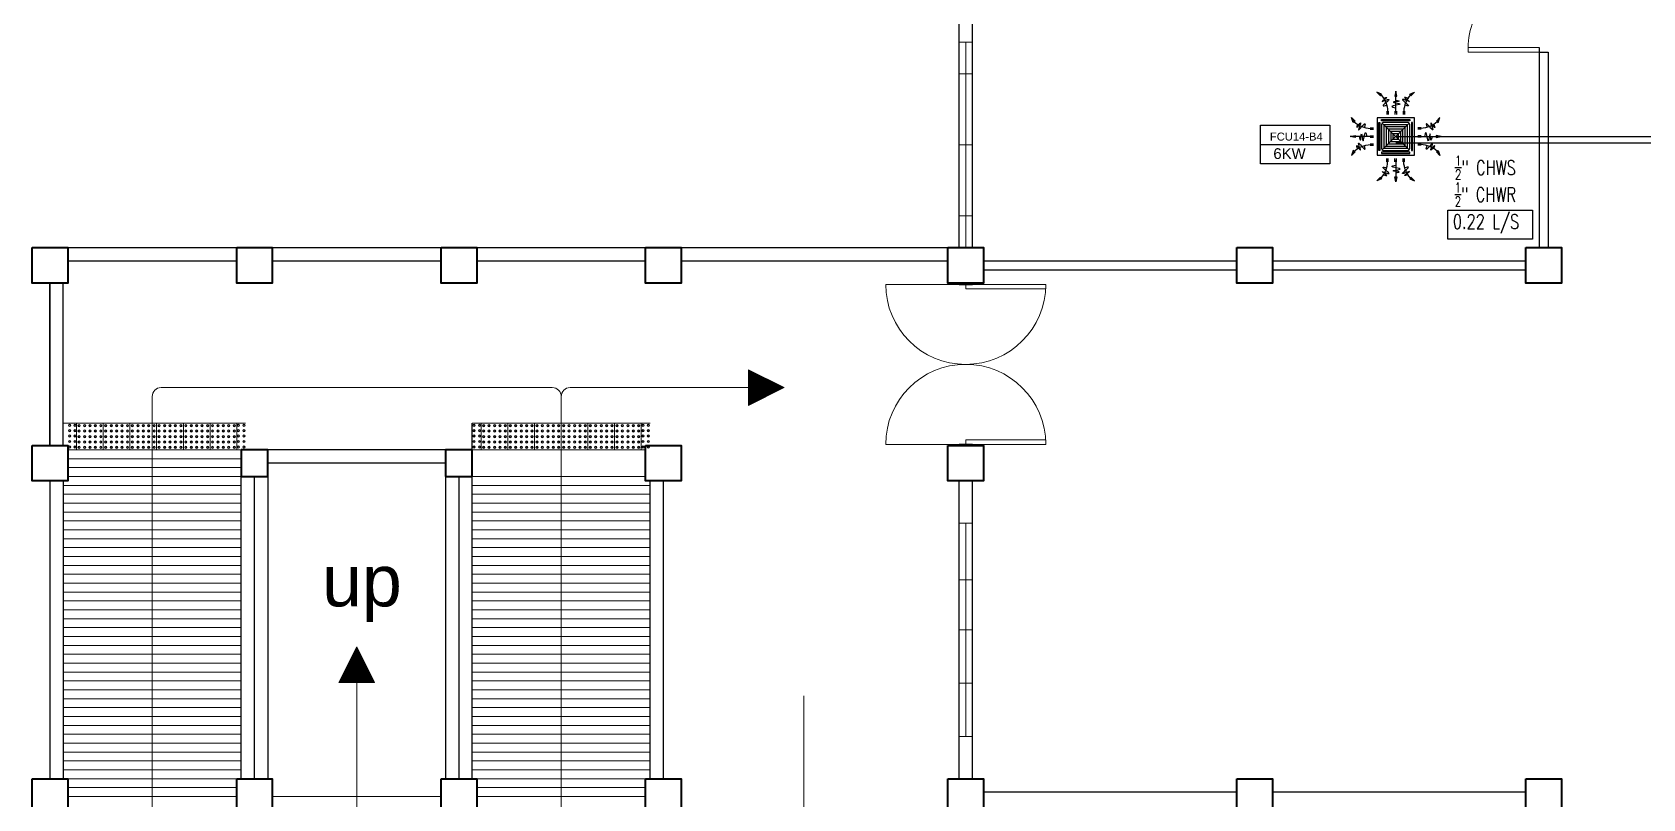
# Model space of a CAD drawing. Header units: millimetres. Extents: x 5 to 430, y 3 to 339.
# Drawn here: x 4.94 to 23.06, y 103.69 to 112.32 of the extents above; entities that cross this region are included whole.
import ezdxf

# ---------------------------------------------------------------- set-up
doc = ezdxf.new("R2010")
doc.units = ezdxf.units.MM
doc.header["$MEASUREMENT"] = 0
for name, color, linetype in [('AIR', 7, 'Continuous'), ('fcu line', 7, 'Continuous'), ('fcu return', 7, 'Continuous'), ('Legends', 7, 'Continuous'), ('pipe label', 7, 'Continuous')]:
    doc.layers.add(name, color=color, linetype=linetype)
doc.styles.add('Arch-Dim', font='simplex.shx', dxfattribs={"width": 0.75})
doc.styles.get("Standard").update_dxf_attribs({"font": 'arial.ttf'})
doc.styles.add('SWISSLT175', font='swissl.ttf', dxfattribs={"height": 0.175})

# ---------------------------------------------------------------- blocks, each defined once
blk = doc.blocks.new('FCU-13000P (CASSETTE SPLIT)')
at = {"layer": 'AIR', "ltscale": 3}
for p, q in [((0, 0.523), (0, 1)), ((-0.193, 0.558), (-0.193, 0.487)), ((-0.162, 0.558), (-0.162, 0.487)), ((-0.016, 0.558), (-0.016, 0.487)), ((0.016, 0.558), (0.016, 0.487)), ((0.162, 0.558), (0.162, 0.487)), ((0.193, 0.558), (0.193, 0.487)), ((-0.523, 0), (-1, 0)), ((-0.558, 0.193), (-0.487, 0.193)), ((-0.558, 0.162), (-0.487, 0.162)), ((-0.558, 0.016), (-0.487, 0.016)), ((0.558, 0.193), (0.487, 0.193)), ((0.558, 0.162), (0.487, 0.162)), ((0.558, 0.016), (0.487, 0.016)), ((0.523, 0), (1, 0)), ((-0.558, -0.016), (-0.487, -0.016)), ((-0.558, -0.162), (-0.487, -0.162)), ((-0.558, -0.193), (-0.487, -0.193)), ((0.558, -0.016), (0.487, -0.016)), ((0.558, -0.162), (0.487, -0.162)), ((0.558, -0.193), (0.487, -0.193)), ((-0.193, -0.558), (-0.193, -0.487)), ((-0.162, -0.558), (-0.162, -0.487)), ((-0.016, -0.558), (-0.016, -0.487)), ((0, -0.523), (0, -1)), ((0.016, -0.558), (0.016, -0.487)), ((0.162, -0.558), (0.162, -0.487)), ((0.193, -0.558), (0.193, -0.487))]:
    blk.add_line(p, q, dxfattribs=at)
at = {"layer": 'AIR'}
for p, q in [((0.295, -0.295), (-0.295, 0.295)), ((0.295, 0.295), (-0.295, -0.295))]:
    blk.add_line(p, q, dxfattribs=at)
at = {"layer": 'AIR', "ltscale": 3}
for points in [[(-0.335, 0.895), (-0.311, 0.932), (-0.416, 0.973)], [(-0.022, 0.89), (0.022, 0.89), (0, 1)], [(0.335, 0.895), (0.311, 0.932), (0.416, 0.973)], [(-0.895, 0.335), (-0.932, 0.311), (-0.973, 0.416)], [(0.895, 0.335), (0.932, 0.311), (0.973, 0.416)], [(-0.89, 0.022), (-0.89, -0.022), (-1, 0)], [(0.89, 0.022), (0.89, -0.022), (1, 0)], [(-0.895, -0.335), (-0.932, -0.311), (-0.973, -0.416)], [(0.895, -0.335), (0.932, -0.311), (0.973, -0.416)], [(-0.335, -0.895), (-0.311, -0.932), (-0.416, -0.973)], [(-0.022, -0.89), (0.022, -0.89), (0, -1)], [(0.335, -0.895), (0.311, -0.932), (0.416, -0.973)]]:
    blk.add_lwpolyline(points, close=True, dxfattribs=at)
at = {"layer": 'AIR'}
for points in [[(-0.323, 0.914, -0.171809), (-0.178, 0.558), (-0.178, 0.522)], [(0.323, 0.914, 0.171809), (0.178, 0.558), (0.178, 0.522)], [(-0.914, 0.323, 0.171809), (-0.558, 0.178), (-0.522, 0.178)], [(0.914, 0.323, -0.171809), (0.558, 0.178), (0.522, 0.178)], [(-0.914, -0.323, -0.171809), (-0.558, -0.178), (-0.522, -0.178)], [(0.914, -0.323, 0.171809), (0.558, -0.178), (0.522, -0.178)], [(-0.323, -0.914, 0.171809), (-0.178, -0.558), (-0.178, -0.522)], [(0.323, -0.914, -0.171809), (0.178, -0.558), (0.178, -0.522)]]:
    blk.add_lwpolyline(points, format="xyb", dxfattribs=at)
for points in [[(-0.41, -0.41), (0.41, -0.41), (0.41, 0.41), (-0.41, 0.41)], [(-0.31, 0.372), (0.31, 0.372), (0.31, 0.348), (-0.31, 0.348)], [(-0.373, 0.31), (-0.348, 0.31), (-0.348, -0.31), (-0.373, -0.31)], [(-0.26, -0.26), (0.26, -0.26), (0.26, 0.26), (-0.26, 0.26)], [(-0.21, -0.21), (0.21, -0.21), (0.21, 0.21), (-0.21, 0.21)], [(-0.16, -0.16), (0.16, -0.16), (0.16, 0.16), (-0.16, 0.16)], [(-0.11, -0.11), (0.11, -0.11), (0.11, 0.11), (-0.11, 0.11)], [(-0.06, -0.06), (0.06, -0.06), (0.06, 0.06), (-0.06, 0.06)], [(0.372, 0.31), (0.348, 0.31), (0.348, -0.31), (0.372, -0.31)], [(-0.31, -0.373), (0.31, -0.373), (0.31, -0.348), (-0.31, -0.348)]]:
    blk.add_lwpolyline(points, close=True, dxfattribs=at)
blk.add_lwpolyline([(-0.26, -0.31), (0.26, -0.31, 0.414214), (0.31, -0.26), (0.31, 0.26, 0.414214), (0.26, 0.31), (-0.26, 0.31, 0.414214), (-0.31, 0.26), (-0.31, -0.26, 0.414214)], format="xyb", close=True, dxfattribs=at)
at = {"layer": 'AIR', "ltscale": 3}
for points in [[(-0.268, 0.84), (-0.231, 0.852), (-0.134, 0.882), (-0.422, 0.704), (0.005, 0.903), (-0.358, 0.645), (-0.239, 0.678), (-0.199, 0.69)], [(0.268, 0.84), (0.231, 0.852), (0.134, 0.882), (0.422, 0.704), (-0.005, 0.903), (0.358, 0.645), (0.239, 0.678), (0.199, 0.69)], [(-0.84, 0.268), (-0.852, 0.231), (-0.882, 0.134), (-0.704, 0.422), (-0.903, -0.005), (-0.645, 0.358), (-0.678, 0.239), (-0.69, 0.199)], [(0.84, 0.268), (0.852, 0.231), (0.882, 0.134), (0.704, 0.422), (0.903, -0.005), (0.645, 0.358), (0.678, 0.239), (0.69, 0.199)], [(-0.84, -0.268), (-0.852, -0.231), (-0.882, -0.134), (-0.704, -0.422), (-0.903, 0.005), (-0.645, -0.358), (-0.678, -0.239), (-0.69, -0.199)], [(0.84, -0.268), (0.852, -0.231), (0.882, -0.134), (0.704, -0.422), (0.903, 0.005), (0.645, -0.358), (0.678, -0.239), (0.69, -0.199)], [(-0.268, -0.84), (-0.231, -0.852), (-0.134, -0.882), (-0.422, -0.704), (0.005, -0.903), (-0.358, -0.645), (-0.239, -0.678), (-0.199, -0.69)], [(0.268, -0.84), (0.231, -0.852), (0.134, -0.882), (0.422, -0.704), (-0.005, -0.903), (0.358, -0.645), (0.239, -0.678), (0.199, -0.69)]]:
    blk.add_open_spline(points, degree=3, knots=[0.0032834, 0.0032834, 0.0032834, 0.0032834, 0.0712567, 0.1924075, 0.3347111, 0.5062145, 0.5813292, 0.5813292, 0.5813292, 0.5813292], dxfattribs=at)
for points in [[(0, 0.8), (0.077, 0.776), (-0.058, 0.755), (0.098, 0.718), (-0.087, 0.663), (0, 0.631)], [(-0.8, 0), (-0.776, -0.077), (-0.755, 0.058), (-0.718, -0.098), (-0.663, 0.087), (-0.631, 0)], [(0.8, 0), (0.776, -0.077), (0.755, 0.058), (0.718, -0.098), (0.663, 0.087), (0.631, 0)], [(0, -0.8), (0.077, -0.776), (-0.058, -0.755), (0.098, -0.718), (-0.087, -0.663), (0, -0.631)]]:
    blk.add_spline(points, degree=3, dxfattribs=at)
for points in [[(-0.416, 0.973), (-0.335, 0.895), (-0.311, 0.932)], [(0, 1), (-0.022, 0.89), (0.022, 0.89)], [(0.416, 0.973), (0.335, 0.895), (0.311, 0.932)], [(-0.973, 0.416), (-0.895, 0.335), (-0.932, 0.311)], [(0.973, 0.416), (0.895, 0.335), (0.932, 0.311)], [(-1, 0), (-0.89, 0.022), (-0.89, -0.022)], [(1, 0), (0.89, 0.022), (0.89, -0.022)], [(-0.973, -0.416), (-0.895, -0.335), (-0.932, -0.311)], [(0.973, -0.416), (0.895, -0.335), (0.932, -0.311)], [(-0.416, -0.973), (-0.335, -0.895), (-0.311, -0.932)], [(0, -1), (-0.022, -0.89), (0.022, -0.89)], [(0.416, -0.973), (0.335, -0.895), (0.311, -0.932)]]:
    blk.add_solid(points, dxfattribs=at)

msp = doc.modelspace()

# ---------------------------------------------------------------- linework, layer by layer
at = {"color": 8, "lineweight": 25}
for p, q in [((15.366, 109.892), (15.366, 115.492)), ((15.516, 109.892), (15.516, 115.492)), ((21.891, 112.142), (21.891, 109.892)), ((21.891, 112.092), (21.991, 112.092)), ((21.991, 112.092), (21.991, 109.892)), ((5.341, 109.892), (9.941, 109.892)), ((9.941, 109.892), (15.241, 109.892)), ((5.341, 109.742), (7.241, 109.742)), ((7.641, 109.742), (9.541, 109.742)), ((9.941, 109.742), (11.841, 109.742)), ((12.241, 109.742), (15.241, 109.742)), ((15.641, 109.742), (18.491, 109.742)), ((15.641, 109.642), (18.491, 109.642)), ((18.891, 109.742), (21.741, 109.742)), ((18.891, 109.642), (21.741, 109.642)), ((5.141, 109.492), (5.141, 107.667)), ((5.141, 107.667), (5.141, 109.492)), ((5.291, 107.667), (5.291, 109.492)), ((15.366, 109.492), (15.366, 109.479)), ((15.366, 109.479), (15.516, 109.479)), ((15.516, 109.492), (15.516, 109.479)), ((9.891, 103.917), (9.891, 107.917)), ((9.591, 107.617), (7.591, 107.617)), ((9.591, 107.617), (9.591, 103.917)), ((15.516, 107.679), (15.366, 107.679)), ((15.366, 107.667), (15.366, 107.679)), ((15.516, 107.667), (15.516, 107.679)), ((9.591, 107.467), (7.591, 107.467)), ((5.141, 107.267), (5.141, 103.917)), ((5.291, 107.267), (5.291, 103.917)), ((7.291, 103.917), (7.291, 107.317)), ((7.441, 103.917), (7.441, 107.317)), ((7.591, 107.317), (7.591, 103.917)), ((9.741, 107.317), (9.741, 103.917)), ((11.891, 103.917), (11.891, 107.267)), ((12.041, 103.917), (12.041, 107.267)), ((15.366, 103.917), (15.366, 107.267)), ((15.516, 103.917), (15.516, 107.267)), ((18.491, 103.767), (15.641, 103.767)), ((21.741, 103.767), (18.891, 103.767))]:
    msp.add_line(p, q, dxfattribs=at)
at = {"color": 8, "lineweight": 9}
for p, q in [((15.366, 112.204), (15.516, 112.204)), ((15.366, 109.892), (15.366, 112.204)), ((15.441, 112.204), (15.441, 109.892)), ((15.366, 111.048), (15.366, 111.848)), ((15.366, 111.848), (15.516, 111.848)), ((15.516, 111.848), (15.516, 110.248)), ((15.366, 111.048), (15.516, 111.048)), ((15.516, 110.248), (15.366, 110.248)), ((15.366, 109.892), (15.516, 109.892)), ((12.999, 108.317), (12.999, 108.517)), ((13.399, 108.317), (12.999, 108.517)), ((13.009, 108.317), (13.009, 108.512)), ((13.019, 108.317), (13.019, 108.507)), ((13.029, 108.502), (13.029, 108.317)), ((13.039, 108.497), (13.039, 108.317)), ((13.049, 108.492), (13.049, 108.317)), ((13.059, 108.487), (13.059, 108.317)), ((13.069, 108.482), (13.069, 108.317)), ((13.079, 108.477), (13.079, 108.317)), ((13.089, 108.472), (13.089, 108.317)), ((13.089, 108.472), (13.089, 108.317)), ((13.099, 108.467), (13.099, 108.317)), ((13.109, 108.462), (13.109, 108.317)), ((13.119, 108.457), (13.119, 108.317)), ((13.129, 108.452), (13.129, 108.317)), ((13.139, 108.447), (13.139, 108.317)), ((13.149, 108.442), (13.149, 108.317)), ((13.159, 108.437), (13.159, 108.317)), ((13.169, 108.432), (13.169, 108.317)), ((13.179, 108.427), (13.179, 108.317)), ((13.189, 108.422), (13.189, 108.317)), ((13.199, 108.417), (13.199, 108.317)), ((13.209, 108.412), (13.209, 108.317)), ((13.219, 108.407), (13.219, 108.317)), ((13.229, 108.402), (13.229, 108.317)), ((13.239, 108.397), (13.239, 108.317)), ((13.249, 108.392), (13.249, 108.317)), ((13.259, 108.387), (13.259, 108.317)), ((13.269, 108.382), (13.269, 108.317)), ((13.279, 108.377), (13.279, 108.317)), ((13.289, 108.372), (13.289, 108.317)), ((13.299, 108.367), (13.299, 108.317)), ((13.309, 108.362), (13.309, 108.317)), ((13.319, 108.357), (13.319, 108.317)), ((13.329, 108.352), (13.329, 108.317)), ((13.339, 108.347), (13.339, 108.317)), ((13.349, 108.342), (13.349, 108.317)), ((13.359, 108.337), (13.359, 108.317)), ((13.369, 108.332), (13.369, 108.317)), ((6.291, 108.217), (6.291, 95.017)), ((6.391, 108.317), (10.791, 108.317)), ((10.891, 95.317), (10.891, 108.217)), ((10.991, 108.317), (12.999, 108.317)), ((12.999, 108.317), (12.999, 108.117)), ((13.399, 108.317), (12.999, 108.117)), ((13.009, 108.317), (13.009, 108.122)), ((13.019, 108.317), (13.019, 108.127)), ((13.029, 108.317), (13.029, 108.132)), ((13.039, 108.317), (13.039, 108.137)), ((13.049, 108.317), (13.049, 108.142)), ((13.059, 108.317), (13.059, 108.147)), ((13.069, 108.317), (13.069, 108.152)), ((13.079, 108.317), (13.079, 108.157)), ((13.089, 108.317), (13.089, 108.162)), ((13.089, 108.317), (13.089, 108.162)), ((13.099, 108.317), (13.099, 108.167)), ((13.109, 108.317), (13.109, 108.172)), ((13.119, 108.317), (13.119, 108.177)), ((13.129, 108.317), (13.129, 108.182)), ((13.139, 108.317), (13.139, 108.187)), ((13.149, 108.317), (13.149, 108.192)), ((13.159, 108.317), (13.159, 108.197)), ((13.169, 108.317), (13.169, 108.202)), ((13.179, 108.317), (13.179, 108.207)), ((13.189, 108.317), (13.189, 108.212)), ((13.199, 108.317), (13.199, 108.217)), ((13.209, 108.317), (13.209, 108.222)), ((13.219, 108.317), (13.219, 108.227)), ((13.229, 108.317), (13.229, 108.232)), ((13.239, 108.317), (13.239, 108.237)), ((13.249, 108.317), (13.249, 108.242)), ((13.259, 108.317), (13.259, 108.247)), ((13.269, 108.317), (13.269, 108.252)), ((13.279, 108.317), (13.279, 108.257)), ((13.289, 108.317), (13.289, 108.262)), ((13.299, 108.317), (13.299, 108.267)), ((13.309, 108.317), (13.309, 108.272)), ((13.319, 108.317), (13.319, 108.277)), ((13.329, 108.317), (13.329, 108.282)), ((13.339, 108.317), (13.339, 108.287)), ((13.349, 108.317), (13.349, 108.292)), ((13.359, 108.317), (13.359, 108.297)), ((13.369, 108.317), (13.369, 108.302)), ((13.379, 108.327), (13.379, 108.317)), ((13.379, 108.317), (13.379, 108.307)), ((13.389, 108.322), (13.389, 108.317)), ((13.389, 108.317), (13.389, 108.312)), ((5.291, 107.917), (7.291, 107.917)), ((5.441, 107.917), (5.341, 107.917)), ((5.741, 107.917), (5.441, 107.917)), ((5.441, 107.917), (5.441, 107.617)), ((5.741, 107.617), (5.741, 107.917)), ((6.041, 107.917), (5.741, 107.917)), ((6.041, 107.617), (6.041, 107.917)), ((6.341, 107.917), (6.041, 107.917)), ((6.341, 107.617), (6.341, 107.917)), ((6.641, 107.917), (6.341, 107.917)), ((6.641, 107.617), (6.641, 107.917)), ((6.941, 107.917), (6.641, 107.917)), ((6.941, 107.617), (6.941, 107.917)), ((7.241, 107.917), (6.941, 107.917)), ((7.241, 107.617), (7.241, 107.917)), ((7.241, 107.917), (7.341, 107.917)), ((9.991, 107.917), (9.891, 107.917)), ((10.291, 107.917), (9.991, 107.917)), ((9.991, 107.917), (9.991, 107.617)), ((10.291, 107.617), (10.291, 107.917)), ((10.591, 107.917), (10.291, 107.917)), ((10.591, 107.617), (10.591, 107.917)), ((10.891, 107.917), (10.591, 107.917)), ((10.891, 107.617), (10.891, 107.917)), ((11.191, 107.917), (10.891, 107.917)), ((11.191, 107.617), (11.191, 107.917)), ((11.491, 107.917), (11.191, 107.917)), ((11.491, 107.617), (11.491, 107.917)), ((11.791, 107.917), (11.491, 107.917)), ((11.791, 107.617), (11.791, 107.917)), ((11.791, 107.917), (11.891, 107.917)), ((5.441, 107.617), (5.341, 107.617)), ((5.341, 107.617), (7.241, 107.617)), ((5.441, 107.617), (5.741, 107.617)), ((5.741, 107.617), (6.041, 107.617)), ((6.041, 107.617), (6.341, 107.617)), ((6.341, 107.617), (6.641, 107.617)), ((6.641, 107.617), (6.941, 107.617)), ((6.941, 107.617), (7.241, 107.617)), ((7.241, 107.617), (7.291, 107.617)), ((9.991, 107.617), (9.891, 107.617)), ((9.991, 107.617), (10.291, 107.617)), ((10.291, 107.617), (10.591, 107.617)), ((10.591, 107.617), (10.891, 107.617)), ((10.891, 107.617), (11.191, 107.617)), ((11.191, 107.617), (11.491, 107.617)), ((11.491, 107.617), (11.791, 107.617)), ((11.791, 107.617), (11.841, 107.617)), ((5.341, 107.517), (7.291, 107.517)), ((5.341, 107.417), (7.291, 107.417)), ((5.341, 107.317), (7.291, 107.317)), ((9.891, 107.317), (11.841, 107.317)), ((5.291, 107.217), (7.291, 107.217)), ((5.291, 107.117), (7.291, 107.117)), ((9.891, 107.217), (11.891, 107.217)), ((9.891, 107.117), (11.891, 107.117)), ((5.291, 107.017), (7.291, 107.017)), ((5.291, 106.917), (7.291, 106.917)), ((9.891, 107.017), (11.891, 107.017)), ((9.891, 106.917), (11.891, 106.917)), ((5.291, 106.817), (7.291, 106.817)), ((5.291, 106.717), (7.291, 106.717)), ((9.891, 106.817), (11.891, 106.817)), ((9.891, 106.717), (11.891, 106.717)), ((15.366, 106.792), (15.516, 106.792)), ((15.366, 105.592), (15.366, 106.792)), ((15.441, 104.392), (15.441, 106.792)), ((15.516, 106.792), (15.516, 104.392)), ((5.291, 106.617), (7.291, 106.617)), ((5.291, 106.517), (7.291, 106.517)), ((9.891, 106.617), (11.891, 106.617)), ((9.891, 106.517), (11.891, 106.517)), ((5.291, 106.417), (7.291, 106.417)), ((9.891, 106.417), (11.891, 106.417)), ((5.291, 106.317), (7.291, 106.317)), ((5.291, 106.217), (7.291, 106.217)), ((9.891, 106.317), (11.891, 106.317)), ((9.891, 106.217), (11.891, 106.217)), ((15.366, 106.154), (15.516, 106.154)), ((5.291, 106.117), (7.291, 106.117)), ((5.291, 106.017), (7.291, 106.017)), ((9.891, 106.117), (11.891, 106.117)), ((9.891, 106.017), (11.891, 106.017)), ((5.291, 105.917), (7.291, 105.917)), ((5.291, 105.817), (7.291, 105.817)), ((9.891, 105.917), (11.891, 105.917)), ((9.891, 105.817), (11.891, 105.817)), ((5.291, 105.717), (7.291, 105.717)), ((5.291, 105.617), (7.291, 105.617)), ((9.891, 105.717), (11.891, 105.717)), ((9.891, 105.617), (11.891, 105.617)), ((5.291, 105.517), (7.291, 105.517)), ((9.891, 105.517), (11.891, 105.517)), ((15.366, 105.592), (15.366, 104.392)), ((15.366, 105.592), (15.516, 105.592)), ((5.291, 105.417), (7.291, 105.417)), ((5.291, 105.317), (7.291, 105.317)), ((8.591, 105.401), (8.391, 105.001)), ((8.516, 105.251), (8.591, 105.251)), ((8.521, 105.261), (8.591, 105.261)), ((8.526, 105.271), (8.591, 105.271)), ((8.531, 105.281), (8.591, 105.281)), ((8.536, 105.291), (8.591, 105.291)), ((8.541, 105.301), (8.591, 105.301)), ((8.546, 105.311), (8.591, 105.311)), ((8.551, 105.321), (8.591, 105.321)), ((8.556, 105.331), (8.591, 105.331)), ((8.561, 105.341), (8.591, 105.341)), ((8.566, 105.351), (8.591, 105.351)), ((8.571, 105.361), (8.591, 105.361)), ((8.576, 105.371), (8.591, 105.371)), ((8.581, 105.381), (8.591, 105.381)), ((8.586, 105.391), (8.591, 105.391)), ((8.591, 105.401), (8.591, 94.417)), ((8.591, 105.401), (8.791, 105.001)), ((8.591, 105.391), (8.596, 105.391)), ((8.591, 105.381), (8.601, 105.381)), ((8.591, 105.371), (8.606, 105.371)), ((8.591, 105.361), (8.611, 105.361)), ((8.591, 105.351), (8.616, 105.351)), ((8.591, 105.341), (8.621, 105.341)), ((8.591, 105.331), (8.626, 105.331)), ((8.591, 105.321), (8.631, 105.321)), ((8.591, 105.311), (8.636, 105.311)), ((8.591, 105.301), (8.641, 105.301)), ((8.591, 105.291), (8.646, 105.291)), ((8.591, 105.281), (8.651, 105.281)), ((8.591, 105.271), (8.656, 105.271)), ((8.591, 105.261), (8.661, 105.261)), ((8.591, 105.251), (8.666, 105.251)), ((9.891, 105.417), (11.891, 105.417)), ((9.891, 105.317), (11.891, 105.317)), ((5.291, 105.217), (7.291, 105.217)), ((5.291, 105.117), (7.291, 105.117)), ((8.426, 105.071), (8.591, 105.071)), ((8.431, 105.081), (8.591, 105.081)), ((8.436, 105.091), (8.591, 105.091)), ((8.436, 105.091), (8.591, 105.091)), ((8.441, 105.101), (8.591, 105.101)), ((8.446, 105.111), (8.591, 105.111)), ((8.451, 105.121), (8.591, 105.121)), ((8.456, 105.131), (8.591, 105.131)), ((8.461, 105.141), (8.591, 105.141)), ((8.466, 105.151), (8.591, 105.151)), ((8.471, 105.161), (8.591, 105.161)), ((8.476, 105.171), (8.591, 105.171)), ((8.481, 105.181), (8.591, 105.181)), ((8.486, 105.191), (8.591, 105.191)), ((8.491, 105.201), (8.591, 105.201)), ((8.496, 105.211), (8.591, 105.211)), ((8.501, 105.221), (8.591, 105.221)), ((8.506, 105.231), (8.591, 105.231)), ((8.511, 105.241), (8.591, 105.241)), ((8.591, 105.241), (8.671, 105.241)), ((8.591, 105.231), (8.676, 105.231)), ((8.591, 105.221), (8.681, 105.221)), ((8.591, 105.211), (8.686, 105.211)), ((8.591, 105.201), (8.691, 105.201)), ((8.591, 105.191), (8.696, 105.191)), ((8.591, 105.181), (8.701, 105.181)), ((8.591, 105.171), (8.706, 105.171)), ((8.591, 105.161), (8.711, 105.161)), ((8.591, 105.151), (8.716, 105.151)), ((8.591, 105.141), (8.721, 105.141)), ((8.591, 105.131), (8.726, 105.131)), ((8.591, 105.121), (8.731, 105.121)), ((8.591, 105.111), (8.736, 105.111)), ((8.591, 105.101), (8.741, 105.101)), ((8.591, 105.091), (8.746, 105.091)), ((8.591, 105.091), (8.746, 105.091)), ((8.591, 105.081), (8.751, 105.081)), ((8.591, 105.071), (8.756, 105.071)), ((9.891, 105.217), (11.891, 105.217)), ((9.891, 105.117), (11.891, 105.117)), ((5.291, 105.017), (7.291, 105.017)), ((5.291, 104.917), (7.291, 104.917)), ((8.591, 105.001), (8.391, 105.001)), ((8.591, 105.011), (8.396, 105.011)), ((8.591, 105.021), (8.401, 105.021)), ((8.406, 105.031), (8.591, 105.031)), ((8.411, 105.041), (8.591, 105.041)), ((8.416, 105.051), (8.591, 105.051)), ((8.421, 105.061), (8.591, 105.061)), ((8.591, 105.061), (8.761, 105.061)), ((8.591, 105.051), (8.766, 105.051)), ((8.591, 105.041), (8.771, 105.041)), ((8.591, 105.031), (8.776, 105.031)), ((8.591, 105.021), (8.781, 105.021)), ((8.591, 105.011), (8.786, 105.011)), ((8.591, 105.001), (8.791, 105.001)), ((9.891, 105.017), (11.891, 105.017)), ((9.891, 104.917), (11.891, 104.917)), ((15.366, 104.992), (15.516, 104.992)), ((5.291, 104.817), (7.291, 104.817)), ((5.291, 104.717), (7.291, 104.717)), ((9.891, 104.817), (11.891, 104.817)), ((9.891, 104.717), (11.891, 104.717)), ((13.621, 104.848), (13.621, 97.53)), ((5.291, 104.617), (7.291, 104.617)), ((9.891, 104.617), (11.891, 104.617)), ((5.291, 104.517), (7.291, 104.517)), ((5.291, 104.417), (7.291, 104.417)), ((9.891, 104.517), (11.891, 104.517)), ((9.891, 104.417), (11.891, 104.417)), ((15.516, 104.392), (15.366, 104.392)), ((5.291, 104.317), (7.291, 104.317)), ((5.291, 104.217), (7.291, 104.217)), ((9.891, 104.317), (11.891, 104.317)), ((9.891, 104.217), (11.891, 104.217)), ((5.291, 104.117), (7.291, 104.117)), ((5.291, 104.017), (7.291, 104.017)), ((9.891, 104.117), (11.891, 104.117)), ((9.891, 104.017), (11.891, 104.017)), ((5.291, 103.917), (7.291, 103.917)), ((5.341, 103.817), (7.241, 103.817)), ((9.891, 103.917), (11.891, 103.917)), ((9.941, 103.817), (11.841, 103.817)), ((5.341, 103.717), (7.241, 103.717)), ((7.641, 103.717), (9.541, 103.717)), ((9.941, 103.717), (11.841, 103.717))]:
    msp.add_line(p, q, dxfattribs=at)
at = {"color": 8, "lineweight": 13}
for p, q in [((15.441, 109.479), (14.541, 109.479)), ((15.441, 109.479), (16.341, 109.479)), ((15.441, 109.429), (15.441, 109.479)), ((16.341, 109.429), (15.441, 109.429)), ((16.341, 109.479), (16.341, 109.429)), ((15.441, 107.679), (14.541, 107.679)), ((15.441, 107.729), (16.341, 107.729)), ((15.441, 107.679), (15.441, 107.729)), ((16.341, 107.679), (15.441, 107.679)), ((16.341, 107.729), (16.341, 107.679))]:
    msp.add_line(p, q, dxfattribs=at)
at = {"color": 8, "lineweight": 35}
for p, q in [((7.591, 107.617), (7.291, 107.617)), ((7.291, 107.617), (7.291, 107.317)), ((7.591, 107.317), (7.591, 107.617)), ((9.891, 107.617), (9.591, 107.617)), ((9.591, 107.617), (9.591, 107.317)), ((9.891, 107.317), (9.891, 107.617)), ((7.291, 107.317), (7.591, 107.317)), ((7.291, 107.317), (7.591, 107.317)), ((9.591, 107.317), (9.891, 107.317))]:
    msp.add_line(p, q, dxfattribs=at)
at = {"color": 8, "lineweight": 9}
for points in [[(15.366, 112.204), (15.516, 112.204), (15.516, 109.892), (15.366, 109.892)], [(15.366, 104.392), (15.366, 106.792), (15.516, 106.792), (15.516, 104.392)], [(15.366, 106.792), (15.516, 106.792), (15.516, 104.392), (15.366, 104.392)]]:
    msp.add_lwpolyline(points, close=True, dxfattribs=at)
at = {"color": 8, "lineweight": 13, "ltscale": 0.03}
msp.add_lwpolyline([(21.891, 112.142), (21.891, 112.092), (21.091, 112.092), (21.091, 112.142)], close=True, dxfattribs=at)
at = {"color": 8, "lineweight": 35}
for points in [[(4.941, 109.892), (5.341, 109.892), (5.341, 109.492), (4.941, 109.492)], [(7.241, 109.892), (7.641, 109.892), (7.641, 109.492), (7.241, 109.492)], [(9.541, 109.892), (9.941, 109.892), (9.941, 109.492), (9.541, 109.492)], [(11.841, 109.892), (12.241, 109.892), (12.241, 109.492), (11.841, 109.492)], [(15.241, 109.892), (15.641, 109.892), (15.641, 109.492), (15.241, 109.492)], [(18.491, 109.892), (18.891, 109.892), (18.891, 109.492), (18.491, 109.492)], [(21.741, 109.892), (22.141, 109.892), (22.141, 109.492), (21.741, 109.492)], [(4.941, 107.667), (5.341, 107.667), (5.341, 107.267), (4.941, 107.267)], [(11.841, 107.667), (12.241, 107.667), (12.241, 107.267), (11.841, 107.267)], [(15.241, 107.667), (15.641, 107.667), (15.641, 107.267), (15.241, 107.267)], [(4.941, 103.917), (5.341, 103.917), (5.341, 103.517), (4.941, 103.517)], [(7.241, 103.917), (7.641, 103.917), (7.641, 103.517), (7.241, 103.517)], [(9.541, 103.917), (9.941, 103.917), (9.941, 103.517), (9.541, 103.517)], [(11.841, 103.917), (12.241, 103.917), (12.241, 103.517), (11.841, 103.517)], [(15.241, 103.917), (15.641, 103.917), (15.641, 103.517), (15.241, 103.517)], [(18.491, 103.917), (18.891, 103.917), (18.891, 103.517), (18.491, 103.517)], [(21.741, 103.917), (22.141, 103.917), (22.141, 103.517), (21.741, 103.517)]]:
    msp.add_lwpolyline(points, close=True, dxfattribs=at)
at = {"color": 8, "lineweight": 9}
for centre, radius in [((5.361, 107.894), 0.013), ((5.361, 107.833), 0.013), ((5.361, 107.772), 0.013), ((5.361, 107.894), 0.009), ((5.361, 107.833), 0.009), ((5.422, 107.894), 0.013), ((5.422, 107.833), 0.013), ((5.422, 107.772), 0.013), ((5.422, 107.894), 0.009), ((5.422, 107.833), 0.009), ((5.469, 107.889), 0.013), ((5.469, 107.828), 0.013), ((5.469, 107.889), 0.009), ((5.469, 107.828), 0.009), ((5.53, 107.889), 0.013), ((5.53, 107.828), 0.013), ((5.53, 107.889), 0.009), ((5.53, 107.828), 0.009), ((5.591, 107.889), 0.013), ((5.591, 107.828), 0.013), ((5.591, 107.889), 0.009), ((5.591, 107.828), 0.009), ((5.652, 107.889), 0.013), ((5.652, 107.828), 0.013), ((5.652, 107.889), 0.009), ((5.652, 107.828), 0.009), ((5.713, 107.889), 0.013), ((5.713, 107.828), 0.013), ((5.713, 107.889), 0.009), ((5.713, 107.828), 0.009), ((5.769, 107.889), 0.013), ((5.769, 107.828), 0.013), ((5.769, 107.889), 0.009), ((5.769, 107.828), 0.009), ((5.83, 107.889), 0.013), ((5.83, 107.828), 0.013), ((5.83, 107.889), 0.009), ((5.83, 107.828), 0.009), ((5.891, 107.889), 0.013), ((5.891, 107.828), 0.013), ((5.891, 107.889), 0.009), ((5.891, 107.828), 0.009), ((5.952, 107.889), 0.013), ((5.952, 107.828), 0.013), ((5.952, 107.889), 0.009), ((5.952, 107.828), 0.009), ((6.013, 107.889), 0.013), ((6.013, 107.828), 0.013), ((6.013, 107.889), 0.009), ((6.013, 107.828), 0.009), ((6.069, 107.889), 0.013), ((6.069, 107.828), 0.013), ((6.069, 107.889), 0.009), ((6.069, 107.828), 0.009), ((6.13, 107.889), 0.013), ((6.13, 107.828), 0.013), ((6.13, 107.889), 0.009), ((6.13, 107.828), 0.009), ((6.191, 107.889), 0.013), ((6.191, 107.828), 0.013), ((6.191, 107.889), 0.009), ((6.191, 107.828), 0.009), ((6.252, 107.889), 0.013), ((6.252, 107.828), 0.013), ((6.252, 107.889), 0.009), ((6.252, 107.828), 0.009), ((6.313, 107.889), 0.013), ((6.313, 107.828), 0.013), ((6.313, 107.889), 0.009), ((6.313, 107.828), 0.009), ((6.369, 107.889), 0.013), ((6.369, 107.828), 0.013), ((6.369, 107.889), 0.009), ((6.369, 107.828), 0.009), ((6.43, 107.889), 0.013), ((6.43, 107.828), 0.013), ((6.43, 107.889), 0.009), ((6.43, 107.828), 0.009), ((6.491, 107.889), 0.013), ((6.491, 107.828), 0.013), ((6.491, 107.889), 0.009), ((6.491, 107.828), 0.009), ((6.552, 107.889), 0.013), ((6.552, 107.828), 0.013), ((6.552, 107.889), 0.009), ((6.552, 107.828), 0.009), ((6.613, 107.889), 0.013), ((6.613, 107.828), 0.013), ((6.613, 107.889), 0.009), ((6.613, 107.828), 0.009), ((6.669, 107.889), 0.013), ((6.669, 107.828), 0.013), ((6.669, 107.889), 0.009), ((6.669, 107.828), 0.009), ((6.73, 107.889), 0.013), ((6.73, 107.828), 0.013), ((6.73, 107.889), 0.009), ((6.73, 107.828), 0.009), ((6.791, 107.889), 0.013), ((6.791, 107.828), 0.013), ((6.791, 107.889), 0.009), ((6.791, 107.828), 0.009), ((6.852, 107.889), 0.013), ((6.852, 107.828), 0.013), ((6.852, 107.889), 0.009), ((6.852, 107.828), 0.009), ((6.913, 107.889), 0.013), ((6.913, 107.828), 0.013), ((6.913, 107.889), 0.009), ((6.913, 107.828), 0.009), ((6.969, 107.889), 0.013), ((6.969, 107.828), 0.013), ((6.969, 107.889), 0.009), ((6.969, 107.828), 0.009), ((7.03, 107.889), 0.013), ((7.03, 107.828), 0.013), ((7.03, 107.889), 0.009), ((7.03, 107.828), 0.009), ((7.091, 107.889), 0.013), ((7.091, 107.828), 0.013), ((7.091, 107.889), 0.009), ((7.091, 107.828), 0.009), ((7.152, 107.889), 0.013), ((7.152, 107.828), 0.013), ((7.152, 107.889), 0.009), ((7.152, 107.828), 0.009), ((7.213, 107.889), 0.013), ((7.213, 107.828), 0.013), ((7.213, 107.889), 0.009), ((7.213, 107.828), 0.009), ((7.261, 107.894), 0.013), ((7.261, 107.833), 0.013), ((7.261, 107.772), 0.013), ((7.261, 107.894), 0.009), ((7.261, 107.833), 0.009), ((7.322, 107.894), 0.013), ((7.322, 107.833), 0.013), ((7.322, 107.772), 0.013), ((7.322, 107.894), 0.009), ((7.322, 107.833), 0.009), ((9.911, 107.894), 0.013), ((9.911, 107.833), 0.013), ((9.911, 107.772), 0.013), ((9.911, 107.894), 0.009), ((9.911, 107.833), 0.009), ((9.972, 107.894), 0.013), ((9.972, 107.833), 0.013), ((9.972, 107.772), 0.013), ((9.972, 107.894), 0.009), ((9.972, 107.833), 0.009), ((10.019, 107.889), 0.013), ((10.019, 107.828), 0.013), ((10.019, 107.889), 0.009), ((10.019, 107.828), 0.009), ((10.08, 107.889), 0.013), ((10.08, 107.828), 0.013), ((10.08, 107.889), 0.009), ((10.08, 107.828), 0.009), ((10.141, 107.889), 0.013), ((10.141, 107.828), 0.013), ((10.141, 107.889), 0.009), ((10.141, 107.828), 0.009), ((10.202, 107.889), 0.013), ((10.202, 107.828), 0.013), ((10.202, 107.889), 0.009), ((10.202, 107.828), 0.009), ((10.263, 107.889), 0.013), ((10.263, 107.828), 0.013), ((10.263, 107.889), 0.009), ((10.263, 107.828), 0.009), ((10.319, 107.889), 0.013), ((10.319, 107.828), 0.013), ((10.319, 107.889), 0.009), ((10.319, 107.828), 0.009), ((10.38, 107.889), 0.013), ((10.38, 107.828), 0.013), ((10.38, 107.889), 0.009), ((10.38, 107.828), 0.009), ((10.441, 107.889), 0.013), ((10.441, 107.828), 0.013), ((10.441, 107.889), 0.009), ((10.441, 107.828), 0.009), ((10.502, 107.889), 0.013), ((10.502, 107.828), 0.013), ((10.502, 107.889), 0.009), ((10.502, 107.828), 0.009), ((10.563, 107.889), 0.013), ((10.563, 107.828), 0.013), ((10.563, 107.889), 0.009), ((10.563, 107.828), 0.009), ((10.619, 107.889), 0.013), ((10.619, 107.828), 0.013), ((10.619, 107.889), 0.009), ((10.619, 107.828), 0.009), ((10.68, 107.889), 0.013), ((10.68, 107.828), 0.013), ((10.68, 107.889), 0.009), ((10.68, 107.828), 0.009), ((10.741, 107.889), 0.013), ((10.741, 107.828), 0.013), ((10.741, 107.889), 0.009), ((10.741, 107.828), 0.009), ((10.802, 107.889), 0.013), ((10.802, 107.828), 0.013), ((10.802, 107.889), 0.009), ((10.802, 107.828), 0.009), ((10.863, 107.889), 0.013), ((10.863, 107.828), 0.013), ((10.863, 107.889), 0.009), ((10.863, 107.828), 0.009), ((10.919, 107.889), 0.013), ((10.919, 107.828), 0.013), ((10.919, 107.889), 0.009), ((10.919, 107.828), 0.009), ((10.98, 107.889), 0.013), ((10.98, 107.828), 0.013), ((10.98, 107.889), 0.009), ((10.98, 107.828), 0.009), ((11.041, 107.889), 0.013), ((11.041, 107.828), 0.013), ((11.041, 107.889), 0.009), ((11.041, 107.828), 0.009), ((11.102, 107.889), 0.013), ((11.102, 107.828), 0.013), ((11.102, 107.889), 0.009), ((11.102, 107.828), 0.009), ((11.163, 107.889), 0.013), ((11.163, 107.828), 0.013), ((11.163, 107.889), 0.009), ((11.163, 107.828), 0.009), ((11.219, 107.889), 0.013), ((11.219, 107.828), 0.013), ((11.219, 107.889), 0.009), ((11.219, 107.828), 0.009), ((11.28, 107.889), 0.013), ((11.28, 107.828), 0.013), ((11.28, 107.889), 0.009), ((11.28, 107.828), 0.009), ((11.341, 107.889), 0.013), ((11.341, 107.828), 0.013), ((11.341, 107.889), 0.009), ((11.341, 107.828), 0.009), ((11.402, 107.889), 0.013), ((11.402, 107.828), 0.013), ((11.402, 107.889), 0.009), ((11.402, 107.828), 0.009), ((11.463, 107.889), 0.013), ((11.463, 107.828), 0.013), ((11.463, 107.889), 0.009), ((11.463, 107.828), 0.009), ((11.519, 107.889), 0.013), ((11.519, 107.828), 0.013), ((11.519, 107.889), 0.009), ((11.519, 107.828), 0.009), ((11.58, 107.889), 0.013), ((11.58, 107.828), 0.013), ((11.58, 107.889), 0.009), ((11.58, 107.828), 0.009), ((11.641, 107.889), 0.013), ((11.641, 107.828), 0.013), ((11.641, 107.889), 0.009), ((11.641, 107.828), 0.009), ((11.702, 107.889), 0.013), ((11.702, 107.828), 0.013), ((11.702, 107.889), 0.009), ((11.702, 107.828), 0.009), ((11.763, 107.889), 0.013), ((11.763, 107.828), 0.013), ((11.763, 107.889), 0.009), ((11.763, 107.828), 0.009), ((11.811, 107.894), 0.013), ((11.811, 107.833), 0.013), ((11.811, 107.772), 0.013), ((11.811, 107.894), 0.009), ((11.811, 107.833), 0.009), ((11.872, 107.894), 0.013), ((11.872, 107.833), 0.013), ((11.872, 107.772), 0.013), ((11.872, 107.894), 0.009), ((11.872, 107.833), 0.009), ((5.361, 107.711), 0.013), ((5.361, 107.65), 0.013), ((5.361, 107.772), 0.009), ((5.361, 107.711), 0.009), ((5.361, 107.65), 0.009), ((5.422, 107.711), 0.013), ((5.422, 107.65), 0.013), ((5.422, 107.772), 0.009), ((5.422, 107.711), 0.009), ((5.422, 107.65), 0.009), ((5.469, 107.767), 0.013), ((5.469, 107.706), 0.013), ((5.469, 107.645), 0.013), ((5.469, 107.767), 0.009), ((5.469, 107.706), 0.009), ((5.469, 107.645), 0.009), ((5.53, 107.767), 0.013), ((5.53, 107.706), 0.013), ((5.53, 107.645), 0.013), ((5.53, 107.767), 0.009), ((5.53, 107.706), 0.009), ((5.53, 107.645), 0.009), ((5.591, 107.767), 0.013), ((5.591, 107.706), 0.013), ((5.591, 107.645), 0.013), ((5.591, 107.767), 0.009), ((5.591, 107.706), 0.009), ((5.591, 107.645), 0.009), ((5.652, 107.767), 0.013), ((5.652, 107.706), 0.013), ((5.652, 107.645), 0.013), ((5.652, 107.767), 0.009), ((5.652, 107.706), 0.009), ((5.652, 107.645), 0.009), ((5.713, 107.767), 0.013), ((5.713, 107.706), 0.013), ((5.713, 107.645), 0.013), ((5.713, 107.767), 0.009), ((5.713, 107.706), 0.009), ((5.713, 107.645), 0.009), ((5.769, 107.767), 0.013), ((5.769, 107.706), 0.013), ((5.769, 107.645), 0.013), ((5.769, 107.767), 0.009), ((5.769, 107.706), 0.009), ((5.769, 107.645), 0.009), ((5.83, 107.767), 0.013), ((5.83, 107.706), 0.013), ((5.83, 107.645), 0.013), ((5.83, 107.767), 0.009), ((5.83, 107.706), 0.009), ((5.83, 107.645), 0.009), ((5.891, 107.767), 0.013), ((5.891, 107.706), 0.013), ((5.891, 107.645), 0.013), ((5.891, 107.767), 0.009), ((5.891, 107.706), 0.009), ((5.891, 107.645), 0.009), ((5.952, 107.767), 0.013), ((5.952, 107.706), 0.013), ((5.952, 107.645), 0.013), ((5.952, 107.767), 0.009), ((5.952, 107.706), 0.009), ((5.952, 107.645), 0.009), ((6.013, 107.767), 0.013), ((6.013, 107.706), 0.013), ((6.013, 107.645), 0.013), ((6.013, 107.767), 0.009), ((6.013, 107.706), 0.009), ((6.013, 107.645), 0.009), ((6.069, 107.767), 0.013), ((6.069, 107.706), 0.013), ((6.069, 107.645), 0.013), ((6.069, 107.767), 0.009), ((6.069, 107.706), 0.009), ((6.069, 107.645), 0.009), ((6.13, 107.767), 0.013), ((6.13, 107.706), 0.013), ((6.13, 107.645), 0.013), ((6.13, 107.767), 0.009), ((6.13, 107.706), 0.009), ((6.13, 107.645), 0.009), ((6.191, 107.767), 0.013), ((6.191, 107.706), 0.013), ((6.191, 107.645), 0.013), ((6.191, 107.767), 0.009), ((6.191, 107.706), 0.009), ((6.191, 107.645), 0.009), ((6.252, 107.767), 0.013), ((6.252, 107.706), 0.013), ((6.252, 107.645), 0.013), ((6.252, 107.767), 0.009), ((6.252, 107.706), 0.009), ((6.252, 107.645), 0.009), ((6.313, 107.767), 0.013), ((6.313, 107.706), 0.013), ((6.313, 107.645), 0.013), ((6.313, 107.767), 0.009), ((6.313, 107.706), 0.009), ((6.313, 107.645), 0.009), ((6.369, 107.767), 0.013), ((6.369, 107.706), 0.013), ((6.369, 107.645), 0.013), ((6.369, 107.767), 0.009), ((6.369, 107.706), 0.009), ((6.369, 107.645), 0.009), ((6.43, 107.767), 0.013), ((6.43, 107.706), 0.013), ((6.43, 107.645), 0.013), ((6.43, 107.767), 0.009), ((6.43, 107.706), 0.009), ((6.43, 107.645), 0.009), ((6.491, 107.767), 0.013), ((6.491, 107.706), 0.013), ((6.491, 107.645), 0.013), ((6.491, 107.767), 0.009), ((6.491, 107.706), 0.009), ((6.491, 107.645), 0.009), ((6.552, 107.767), 0.013), ((6.552, 107.706), 0.013), ((6.552, 107.645), 0.013), ((6.552, 107.767), 0.009), ((6.552, 107.706), 0.009), ((6.552, 107.645), 0.009), ((6.613, 107.767), 0.013), ((6.613, 107.706), 0.013), ((6.613, 107.645), 0.013), ((6.613, 107.767), 0.009), ((6.613, 107.706), 0.009), ((6.613, 107.645), 0.009), ((6.669, 107.767), 0.013), ((6.669, 107.706), 0.013), ((6.669, 107.645), 0.013), ((6.669, 107.767), 0.009), ((6.669, 107.706), 0.009), ((6.669, 107.645), 0.009), ((6.73, 107.767), 0.013), ((6.73, 107.706), 0.013), ((6.73, 107.645), 0.013), ((6.73, 107.767), 0.009), ((6.73, 107.706), 0.009), ((6.73, 107.645), 0.009), ((6.791, 107.767), 0.013), ((6.791, 107.706), 0.013), ((6.791, 107.645), 0.013), ((6.791, 107.767), 0.009), ((6.791, 107.706), 0.009), ((6.791, 107.645), 0.009), ((6.852, 107.767), 0.013), ((6.852, 107.706), 0.013), ((6.852, 107.645), 0.013), ((6.852, 107.767), 0.009), ((6.852, 107.706), 0.009), ((6.852, 107.645), 0.009), ((6.913, 107.767), 0.013), ((6.913, 107.706), 0.013), ((6.913, 107.645), 0.013), ((6.913, 107.767), 0.009), ((6.913, 107.706), 0.009), ((6.913, 107.645), 0.009), ((6.969, 107.767), 0.013), ((6.969, 107.706), 0.013), ((6.969, 107.645), 0.013), ((6.969, 107.767), 0.009), ((6.969, 107.706), 0.009), ((6.969, 107.645), 0.009), ((7.03, 107.767), 0.013), ((7.03, 107.706), 0.013), ((7.03, 107.645), 0.013), ((7.03, 107.767), 0.009), ((7.03, 107.706), 0.009), ((7.03, 107.645), 0.009), ((7.091, 107.767), 0.013), ((7.091, 107.706), 0.013), ((7.091, 107.645), 0.013), ((7.091, 107.767), 0.009), ((7.091, 107.706), 0.009), ((7.091, 107.645), 0.009), ((7.152, 107.767), 0.013), ((7.152, 107.706), 0.013), ((7.152, 107.645), 0.013), ((7.152, 107.767), 0.009), ((7.152, 107.706), 0.009), ((7.152, 107.645), 0.009), ((7.213, 107.767), 0.013), ((7.213, 107.706), 0.013), ((7.213, 107.645), 0.013), ((7.213, 107.767), 0.009), ((7.213, 107.706), 0.009), ((7.213, 107.645), 0.009), ((7.261, 107.711), 0.013), ((7.261, 107.65), 0.013), ((7.261, 107.772), 0.009), ((7.261, 107.711), 0.009), ((7.261, 107.65), 0.009), ((7.322, 107.711), 0.013), ((7.322, 107.65), 0.013), ((7.322, 107.772), 0.009), ((7.322, 107.711), 0.009), ((7.322, 107.65), 0.009), ((9.911, 107.711), 0.013), ((9.911, 107.65), 0.013), ((9.911, 107.772), 0.009), ((9.911, 107.711), 0.009), ((9.911, 107.65), 0.009), ((9.972, 107.711), 0.013), ((9.972, 107.65), 0.013), ((9.972, 107.772), 0.009), ((9.972, 107.711), 0.009), ((9.972, 107.65), 0.009), ((10.019, 107.767), 0.013), ((10.019, 107.706), 0.013), ((10.019, 107.645), 0.013), ((10.019, 107.767), 0.009), ((10.019, 107.706), 0.009), ((10.019, 107.645), 0.009), ((10.08, 107.767), 0.013), ((10.08, 107.706), 0.013), ((10.08, 107.645), 0.013), ((10.08, 107.767), 0.009), ((10.08, 107.706), 0.009), ((10.08, 107.645), 0.009), ((10.141, 107.767), 0.013), ((10.141, 107.706), 0.013), ((10.141, 107.645), 0.013), ((10.141, 107.767), 0.009), ((10.141, 107.706), 0.009), ((10.141, 107.645), 0.009), ((10.202, 107.767), 0.013), ((10.202, 107.706), 0.013), ((10.202, 107.645), 0.013), ((10.202, 107.767), 0.009), ((10.202, 107.706), 0.009), ((10.202, 107.645), 0.009), ((10.263, 107.767), 0.013), ((10.263, 107.706), 0.013), ((10.263, 107.645), 0.013), ((10.263, 107.767), 0.009), ((10.263, 107.706), 0.009), ((10.263, 107.645), 0.009), ((10.319, 107.767), 0.013), ((10.319, 107.706), 0.013), ((10.319, 107.645), 0.013), ((10.319, 107.767), 0.009), ((10.319, 107.706), 0.009), ((10.319, 107.645), 0.009), ((10.38, 107.767), 0.013), ((10.38, 107.706), 0.013), ((10.38, 107.645), 0.013), ((10.38, 107.767), 0.009), ((10.38, 107.706), 0.009), ((10.38, 107.645), 0.009), ((10.441, 107.767), 0.013), ((10.441, 107.706), 0.013), ((10.441, 107.645), 0.013), ((10.441, 107.767), 0.009), ((10.441, 107.706), 0.009), ((10.441, 107.645), 0.009), ((10.502, 107.767), 0.013), ((10.502, 107.706), 0.013), ((10.502, 107.645), 0.013), ((10.502, 107.767), 0.009), ((10.502, 107.706), 0.009), ((10.502, 107.645), 0.009), ((10.563, 107.767), 0.013), ((10.563, 107.706), 0.013), ((10.563, 107.645), 0.013), ((10.563, 107.767), 0.009), ((10.563, 107.706), 0.009), ((10.563, 107.645), 0.009), ((10.619, 107.767), 0.013), ((10.619, 107.706), 0.013), ((10.619, 107.645), 0.013), ((10.619, 107.767), 0.009), ((10.619, 107.706), 0.009), ((10.619, 107.645), 0.009), ((10.68, 107.767), 0.013), ((10.68, 107.706), 0.013), ((10.68, 107.645), 0.013), ((10.68, 107.767), 0.009), ((10.68, 107.706), 0.009), ((10.68, 107.645), 0.009), ((10.741, 107.767), 0.013), ((10.741, 107.706), 0.013), ((10.741, 107.645), 0.013), ((10.741, 107.767), 0.009), ((10.741, 107.706), 0.009), ((10.741, 107.645), 0.009), ((10.802, 107.767), 0.013), ((10.802, 107.706), 0.013), ((10.802, 107.645), 0.013), ((10.802, 107.767), 0.009), ((10.802, 107.706), 0.009), ((10.802, 107.645), 0.009), ((10.863, 107.767), 0.013), ((10.863, 107.706), 0.013), ((10.863, 107.645), 0.013), ((10.863, 107.767), 0.009), ((10.863, 107.706), 0.009), ((10.863, 107.645), 0.009), ((10.919, 107.767), 0.013), ((10.919, 107.706), 0.013), ((10.919, 107.645), 0.013), ((10.919, 107.767), 0.009), ((10.919, 107.706), 0.009), ((10.919, 107.645), 0.009), ((10.98, 107.767), 0.013), ((10.98, 107.706), 0.013), ((10.98, 107.645), 0.013), ((10.98, 107.767), 0.009), ((10.98, 107.706), 0.009), ((10.98, 107.645), 0.009), ((11.041, 107.767), 0.013), ((11.041, 107.706), 0.013), ((11.041, 107.645), 0.013), ((11.041, 107.767), 0.009), ((11.041, 107.706), 0.009), ((11.041, 107.645), 0.009), ((11.102, 107.767), 0.013), ((11.102, 107.706), 0.013), ((11.102, 107.645), 0.013), ((11.102, 107.767), 0.009), ((11.102, 107.706), 0.009), ((11.102, 107.645), 0.009), ((11.163, 107.767), 0.013), ((11.163, 107.706), 0.013), ((11.163, 107.645), 0.013), ((11.163, 107.767), 0.009), ((11.163, 107.706), 0.009), ((11.163, 107.645), 0.009), ((11.219, 107.767), 0.013), ((11.219, 107.706), 0.013), ((11.219, 107.645), 0.013), ((11.219, 107.767), 0.009), ((11.219, 107.706), 0.009), ((11.219, 107.645), 0.009), ((11.28, 107.767), 0.013), ((11.28, 107.706), 0.013), ((11.28, 107.645), 0.013), ((11.28, 107.767), 0.009), ((11.28, 107.706), 0.009), ((11.28, 107.645), 0.009), ((11.341, 107.767), 0.013), ((11.341, 107.706), 0.013), ((11.341, 107.645), 0.013), ((11.341, 107.767), 0.009), ((11.341, 107.706), 0.009), ((11.341, 107.645), 0.009), ((11.402, 107.767), 0.013), ((11.402, 107.706), 0.013), ((11.402, 107.645), 0.013), ((11.402, 107.767), 0.009), ((11.402, 107.706), 0.009), ((11.402, 107.645), 0.009), ((11.463, 107.767), 0.013), ((11.463, 107.706), 0.013), ((11.463, 107.645), 0.013), ((11.463, 107.767), 0.009), ((11.463, 107.706), 0.009), ((11.463, 107.645), 0.009), ((11.519, 107.767), 0.013), ((11.519, 107.706), 0.013), ((11.519, 107.645), 0.013), ((11.519, 107.767), 0.009), ((11.519, 107.706), 0.009), ((11.519, 107.645), 0.009), ((11.58, 107.767), 0.013), ((11.58, 107.706), 0.013), ((11.58, 107.645), 0.013), ((11.58, 107.767), 0.009), ((11.58, 107.706), 0.009), ((11.58, 107.645), 0.009), ((11.641, 107.767), 0.013), ((11.641, 107.706), 0.013), ((11.641, 107.645), 0.013), ((11.641, 107.767), 0.009), ((11.641, 107.706), 0.009), ((11.641, 107.645), 0.009), ((11.702, 107.767), 0.013), ((11.702, 107.706), 0.013), ((11.702, 107.645), 0.013), ((11.702, 107.767), 0.009), ((11.702, 107.706), 0.009), ((11.702, 107.645), 0.009), ((11.763, 107.767), 0.013), ((11.763, 107.706), 0.013), ((11.763, 107.645), 0.013), ((11.763, 107.767), 0.009), ((11.763, 107.706), 0.009), ((11.763, 107.645), 0.009), ((11.811, 107.711), 0.013), ((11.811, 107.65), 0.013), ((11.811, 107.772), 0.009), ((11.811, 107.711), 0.009), ((11.811, 107.65), 0.009), ((11.872, 107.711), 0.013), ((11.872, 107.65), 0.013), ((11.872, 107.772), 0.009), ((11.872, 107.711), 0.009), ((11.872, 107.65), 0.009)]:
    msp.add_circle(centre, radius, dxfattribs=at)
at = {"color": 8, "lineweight": 13, "ltscale": 0.03}
msp.add_arc((21.843, 112.142), 0.752, 86.3048, 180, dxfattribs=at)
at = {"color": 8, "lineweight": 13}
for centre, start, end in [((15.441, 109.479), 180, 0), ((15.441, 107.679), 0, 180)]:
    msp.add_arc(centre, 0.9, start, end, dxfattribs=at)
at = {"color": 8, "lineweight": 9}
for centre, start, end in [((6.391, 108.217), 90, 180), ((10.791, 108.217), 0, 90), ((10.991, 108.217), 90, 180)]:
    msp.add_arc(centre, 0.1, start, end, dxfattribs=at)
at = {"layer": 'fcu line', "linetype": 'Continuous'}
msp.add_line((20.277, 111.142), (43.607, 111.142), dxfattribs=at)
at = {"layer": 'fcu return', "linetype": 'Continuous'}
msp.add_line((20.277, 111.072), (43.677, 111.072), dxfattribs=at)
at = {"layer": 'Legends', "linetype": 'Continuous', "lineweight": 25}
msp.add_line((18.757, 111.051), (19.536, 111.051), dxfattribs=at)
at = {"layer": 'Legends'}
msp.add_lwpolyline([(18.757, 111.27), (19.536, 111.27), (19.536, 110.833), (18.757, 110.833)], close=True, dxfattribs=at)
at = {"layer": 'pipe label', "color": 2, "linetype": 'Continuous', "lineweight": 25}
msp.add_lwpolyline([(20.865, 110.315), (21.817, 110.315), (21.817, 109.988), (20.865, 109.988)], close=True, dxfattribs=at)

# ---------------------------------------------------------------- block references
at = {"layer": 'AIR', "xscale": 0.5113536813550488, "yscale": 0.5113536813550488, "zscale": 0.5113536813550488}
msp.add_blockref('FCU-13000P (CASSETTE SPLIT)', (20.277, 111.142), dxfattribs=at)

# ---------------------------------------------------------------- texts
at = {"color": 8, "lineweight": -2, "ltscale": 0.4, "insert": (8.65, 106.058), "char_height": 0.5778, "attachment_point": 5, "line_spacing_factor": 0.9, "style": 'SWISSLT175'}
msp.add_mtext('up', dxfattribs=at)
at = {"layer": 'Legends', "linetype": 'Continuous', "lineweight": 25, "attachment_point": 1}
for s, width, insert, char_height in [('FCU14-B4', 0.44811, (18.862, 111.186), 0.09), ('6KW', 0.23674, (18.901, 111.01), 0.12)]:
    msp.add_mtext_dynamic_manual_height_columns(s, width=width, gutter_width=1.011, heights=[0], dxfattribs=dict(at, insert=insert, char_height=char_height))
at = {"layer": 'pipe label', "color": 3, "linetype": 'Continuous', "lineweight": 25, "insert": (20.944, 110.926), "char_height": 0.16, "attachment_point": 1, "style": 'Arch-Dim'}
msp.add_mtext_dynamic_manual_height_columns('\\A1;{\\H0.7x;\\S1/2;}" CHWS', width=1.17294, gutter_width=1.011, heights=[0], dxfattribs=at)
at = {"layer": 'pipe label', "color": 240, "linetype": 'Continuous', "lineweight": 25, "insert": (20.941, 110.623), "char_height": 0.16, "attachment_point": 1, "style": 'Arch-Dim'}
msp.add_mtext_dynamic_manual_height_columns('\\A1;{\\H0.7x;\\S1/2;}" CHWR', width=0.88035, gutter_width=1.011, heights=[0], dxfattribs=at)
at = {"layer": 'pipe label', "color": 2, "linetype": 'Continuous', "lineweight": 25, "insert": (20.92, 110.265), "char_height": 0.16, "attachment_point": 1, "style": 'Arch-Dim'}
msp.add_mtext_dynamic_manual_height_columns('0.22 L/S', width=0.89967, gutter_width=1.011, heights=[0], dxfattribs=at)

doc.saveas('drawing.dxf')
